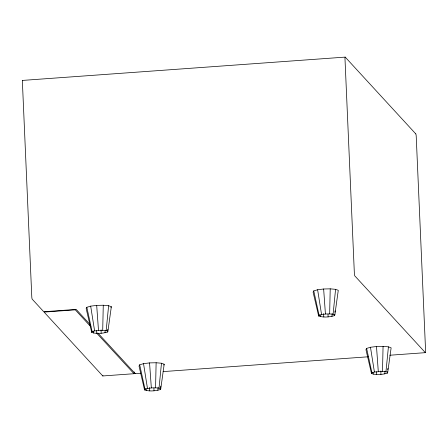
<?xml version="1.0" encoding="UTF-8"?>
<svg xmlns="http://www.w3.org/2000/svg" width="448" height="448" viewBox="0 0 448 448"><rect width="100%" height="100%" fill="white"/><g stroke="black" fill="none" stroke-linecap="round" stroke-linejoin="round"><path stroke-width="0.67" d="M107.912 331.251L106.165 330.613L102.715 330.299L103.264 305.234L96.695 305.39L90.681 306.141L86.822 307.294L86.162 308.532L91.7 332.422C96.734 334.102 102.446 333.497 107.486 332.052L107.912 331.251L111.334 306.712L108.623 305.721L103.264 305.234M160.765 388.769L159.023 388.125L155.568 387.817L156.122 362.751L149.554 362.902L143.534 363.658L139.681 364.806L139.02 366.044L144.558 389.939C149.593 391.614 155.305 391.009 160.345 389.564L160.765 388.769L164.192 364.23L161.482 363.233L156.122 362.751M334.852 314.86L333.105 314.222L329.655 313.908L330.21 288.842L323.641 288.999L317.621 289.75L313.762 290.903L313.107 292.141L318.646 316.03C323.68 317.705 329.392 317.106 334.426 315.655L334.852 314.86L338.279 290.321L335.563 289.33L330.21 288.842M387.71 372.378L385.963 371.734L382.514 371.426L383.062 346.36L376.494 346.511L370.479 347.267L366.621 348.415L365.96 349.653L371.498 373.548C376.533 375.222 382.245 374.618 387.285 373.173L387.71 372.378L391.132 347.838L388.422 346.842L383.062 346.36M105 332.791L105.162 330.702M157.858 390.303L158.071 387.52M331.946 316.4L332.158 313.611M384.804 373.912L385.017 371.129M106.165 330.613L108.623 305.721M159.023 388.125L161.482 363.233M333.105 314.222L335.563 289.33M385.963 371.734L388.422 346.842M107.486 332.052L107.85 329.297M160.345 389.564L160.798 386.12M334.426 315.655L334.611 314.283M334.886 312.217L335.065 310.839M387.285 373.173L387.464 371.795M387.738 369.729L387.923 368.351M91.7 332.422L92.126 331.626L86.822 307.294M110.897 307.541L111.334 306.712M144.558 389.939L144.984 389.138L139.681 364.806M163.75 365.053L164.192 364.23M318.646 316.03L319.066 315.235L313.762 290.903M371.498 373.548L371.924 372.747L366.621 348.415M92.126 331.626L94.606 330.887L102.715 330.299M319.066 315.235L325.427 314.009L329.655 313.908M144.984 389.138L151.34 387.912L155.568 387.817M371.924 372.747L374.41 372.008L382.514 371.426M22.579 80.41L345.162 57.109M102.838 375.956L134.042 373.705M135.257 373.615L140.84 373.212M163.162 371.599L368.228 356.787M389.85 355.23L425.421 352.66M90.339 324.806L76.182 309.4L43.758 311.741L32.217 299.18A2.145 0.325 85.9 0 1 31.78 296.699L22.411 82.163A2.145 0.325 85.9 0 1 22.663 80.433M97.888 333.021L135.173 373.593A2.145 0.325 85.9 0 0 135.335 373.498M90.91 326.838L75.298 309.848L44.094 312.105L102.754 375.934A2.145 0.325 85.9 0 0 102.967 375.581M96.583 333.015L133.958 373.677A2.145 0.325 85.9 0 0 134.21 371.952M372.854 372.17L373.246 374.186M319.995 314.653L320.387 316.669M145.914 388.562L146.306 390.578M93.055 331.044L93.447 333.066M370.479 347.267L374.41 372.008M317.621 289.75L321.552 314.49M143.534 363.658L147.465 388.399M90.681 306.141L94.606 330.887M376.382 371.75L376.695 374.5M323.45 313.55L323.842 316.982M149.363 387.453L149.755 390.891M96.583 330.624L96.897 333.374M376.494 346.511L378.286 371.521M323.641 288.999L325.427 314.009M149.554 362.902L151.34 387.912M96.695 305.39L98.482 330.4M380.878 370.955L380.923 374.399M328.031 314.126L328.07 316.882M153.944 388.035L153.983 390.79M101.08 329.829L101.125 333.273M415.783 133.89L345.246 57.137A2.145 0.325 85.9 0 0 344.994 58.862L354.362 273.398A2.145 0.325 85.9 0 0 354.799 275.878L425.337 352.632A2.145 0.325 85.9 0 0 425.589 350.907L416.22 136.366A2.145 0.325 85.9 0 0 415.783 133.89"/></g></svg>
